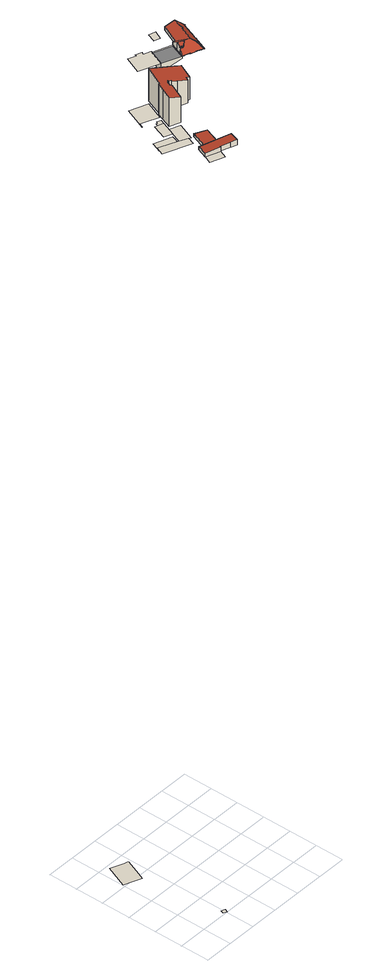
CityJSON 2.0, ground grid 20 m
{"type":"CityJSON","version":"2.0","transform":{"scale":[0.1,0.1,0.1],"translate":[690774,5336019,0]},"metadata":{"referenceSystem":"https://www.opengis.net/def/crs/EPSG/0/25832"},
"CityObjects":{
"building1":{"type":"Building","attributes":{"area_m2":55.53,"max_x":690797.88,"max_y":5336030,"min_x":690786.38,"min_y":5336021.5,"rf_extrusion_mode":"skip","rf_force_lod11":false,"rf_h_ground":563.95,"rf_h_pc_98p":0,"rf_h_roof_50p":0,"rf_h_roof_70p":0,"rf_h_roof_max":0,"rf_h_roof_min":0,"rf_is_glass_roof":false,"rf_nodata_frac":1,"rf_nodata_r":0,"rf_pc_select":"_HIGHEST_YET_INSUFFICIENT_COVERAGE","rf_pc_year":0,"rf_pointcloud_unusable":true,"rf_pt_density":0,"rf_roof_planes":0,"rf_roof_type":"no points","rf_success":true,"rf_t_run":0,"source_file":"690_5336.gml"},"geometry":[{"type":"MultiSurface","lod":"0","boundaries":[[[0,1,2,3]]]}]},
"building2":{"type":"Building","attributes":{"area_m2":118.25,"max_x":690795.81,"max_y":5336057,"min_x":690774.81,"min_y":5336044,"rf_extrusion_mode":"skip","rf_force_lod11":false,"rf_h_ground":563.31,"rf_h_pc_98p":0,"rf_h_roof_50p":0,"rf_h_roof_70p":0,"rf_h_roof_max":0,"rf_h_roof_min":0,"rf_is_glass_roof":false,"rf_nodata_frac":0.996,"rf_nodata_r":0,"rf_pc_select":"_HIGHEST_YET_INSUFFICIENT_COVERAGE","rf_pc_year":2026,"rf_pointcloud_unusable":true,"rf_pt_density":4,"rf_roof_planes":0,"rf_roof_type":"no points","rf_success":true,"rf_t_run":0,"source_file":"690_5336.gml"},"geometry":[{"type":"MultiSurface","lod":"0","boundaries":[[[4,5,6,7,8,9,10]]]}]},
"building3":{"type":"Building","attributes":{"area_m2":5.8,"max_x":690795.94,"max_y":5336022.5,"min_x":690792.81,"min_y":5336019,"rf_extrusion_mode":"skip","rf_force_lod11":false,"rf_h_pc_98p":0,"rf_is_glass_roof":false,"rf_nodata_frac":1,"rf_nodata_r":0,"rf_pc_select":"_HIGHEST_YET_INSUFFICIENT_COVERAGE","rf_pc_year":0,"rf_pointcloud_unusable":false,"rf_pt_density":0,"rf_roof_type":"unknown","rf_success":true,"rf_t_run":0,"source_file":"690_5336.gml"},"geometry":[{"type":"MultiSurface","lod":"0","boundaries":[[[11,12,13,14]]]}]},
"building4":{"type":"Building","attributes":{"area_m2":101.1,"max_x":690793.38,"max_y":5336063.5,"min_x":690778.38,"min_y":5336051.5,"rf_extrusion_mode":"skip","rf_force_lod11":false,"rf_h_ground":560.47,"rf_h_pc_98p":0,"rf_h_roof_50p":0,"rf_h_roof_70p":0,"rf_h_roof_max":0,"rf_h_roof_min":0,"rf_is_glass_roof":false,"rf_nodata_frac":1,"rf_nodata_r":0,"rf_pc_select":"_HIGHEST_YET_INSUFFICIENT_COVERAGE","rf_pc_year":0,"rf_pointcloud_unusable":true,"rf_pt_density":0,"rf_roof_planes":0,"rf_roof_type":"no points","rf_success":true,"rf_t_run":0,"source_file":"690_5336.gml"},"geometry":[{"type":"MultiSurface","lod":"0","boundaries":[[[15,16,17,18,19]]]}]},
"building5":{"type":"Building","attributes":{"area_m2":160.46,"max_x":690811.12,"max_y":5336037.5,"min_x":690788.38,"min_y":5336023,"rf_extrusion_mode":"standard","rf_force_lod11":false,"rf_h_ground":563.95,"rf_h_pc_98p":0,"rf_h_roof_50p":567.55,"rf_h_roof_70p":567.69,"rf_h_roof_max":567.85,"rf_h_roof_min":567.13,"rf_is_glass_roof":false,"rf_nodata_frac":0.824,"rf_nodata_r":0,"rf_pc_select":"_HIGHEST_YET_INSUFFICIENT_COVERAGE","rf_pc_year":2026,"rf_pointcloud_unusable":false,"rf_pt_density":38.41,"rf_ridgelines":0,"rf_rmse_lod22":1.08,"rf_roof_planes":4,"rf_roof_type":"slanted","rf_success":true,"rf_t_run":6,"rf_volume_lod22":505.88,"source_file":"690_5336.gml"},"children":["building5-1"]},
"building5-1":{"type":"BuildingPart","parents":["building5"],"geometry":[{"type":"Solid","lod":"2.2","boundaries":[[[[20,21,22,23,24,25,26]],[[27,21,20,28]],[[28,20,26,29]],[[29,26,25,30]],[[30,25,24,31]],[[31,24,23,32]],[[32,23,22,33]],[[33,22,21,27]],[[33,27,28,29,30,31,32]]]],"semantics":{"surfaces":[{"type":"GroundSurface"},{"type":"WallSurface","on_footprint_edge":true},{"type":"RoofSurface","rf_azimuth":338.87,"rf_h_roof_50p":567.07,"rf_h_roof_70p":567.39,"rf_h_roof_max":568.17,"rf_h_roof_min":565.97,"rf_slope":6.64}],"values":[[0,1,1,1,1,1,1,1,2]]}}]},
"building6":{"type":"Building","attributes":{"area_m2":212.73,"max_x":690792.81,"max_y":5336096.5,"min_x":690774.56,"min_y":5336076.5,"rf_extrusion_mode":"skip","rf_force_lod11":false,"rf_h_pc_98p":0,"rf_is_glass_roof":false,"rf_nodata_frac":1,"rf_nodata_r":0,"rf_pc_select":"_HIGHEST_YET_INSUFFICIENT_COVERAGE","rf_pc_year":0,"rf_pointcloud_unusable":false,"rf_pt_density":0,"rf_roof_type":"unknown","rf_success":true,"rf_t_run":0,"source_file":"690_5336.gml"},"geometry":[{"type":"MultiSurface","lod":"0","boundaries":[[[34,35,36,37,38,39,40,41]]]}]},
"building7":{"type":"Building","attributes":{"area_m2":65.28,"max_x":690797.19,"max_y":5336071,"min_x":690787.69,"min_y":5336059,"rf_extrusion_mode":"skip","rf_force_lod11":false,"rf_h_ground":562.75,"rf_h_pc_98p":0,"rf_h_roof_50p":0,"rf_h_roof_70p":0,"rf_h_roof_max":0,"rf_h_roof_min":0,"rf_is_glass_roof":false,"rf_nodata_frac":0.973,"rf_nodata_r":0,"rf_pc_select":"_HIGHEST_YET_INSUFFICIENT_COVERAGE","rf_pc_year":2026,"rf_pointcloud_unusable":true,"rf_pt_density":4,"rf_roof_planes":0,"rf_roof_type":"no points","rf_success":true,"rf_t_run":0,"source_file":"690_5336.gml"},"geometry":[{"type":"MultiSurface","lod":"0","boundaries":[[[42,43,44,45]]]}]},
"building8":{"type":"Building","attributes":{"area_m2":98.35,"max_x":690802.12,"max_y":5336063,"min_x":690790.44,"min_y":5336048.5,"rf_extrusion_mode":"skip","rf_force_lod11":false,"rf_h_ground":562.73,"rf_h_pc_98p":0,"rf_h_roof_50p":0,"rf_h_roof_70p":0,"rf_h_roof_max":0,"rf_h_roof_min":0,"rf_is_glass_roof":false,"rf_nodata_frac":0.901,"rf_nodata_r":0,"rf_pc_select":"_HIGHEST_YET_INSUFFICIENT_COVERAGE","rf_pc_year":2026,"rf_pointcloud_unusable":true,"rf_pt_density":17.33,"rf_roof_planes":0,"rf_roof_type":"no planes","rf_success":true,"rf_t_run":0,"source_file":"690_5336.gml"},"geometry":[{"type":"MultiSurface","lod":"0","boundaries":[[[46,47,48,49]]]}]},
"building9":{"type":"Building","attributes":{"area_m2":113.41,"max_x":690807.62,"max_y":5336048,"min_x":690794.75,"min_y":5336033,"rf_extrusion_mode":"standard","rf_force_lod11":false,"rf_h_ground":562.75,"rf_h_pc_98p":0,"rf_h_roof_50p":564.57,"rf_h_roof_70p":564.59,"rf_h_roof_max":564.65,"rf_h_roof_min":564.55,"rf_is_glass_roof":false,"rf_nodata_frac":0.907,"rf_nodata_r":0,"rf_pc_select":"_HIGHEST_YET_INSUFFICIENT_COVERAGE","rf_pc_year":2026,"rf_pointcloud_unusable":false,"rf_pt_density":11.14,"rf_ridgelines":0,"rf_rmse_lod22":0.0356,"rf_roof_planes":1,"rf_roof_type":"horizontal","rf_success":true,"rf_t_run":1,"rf_volume_lod22":230.68,"source_file":"690_5336.gml"},"children":["building9-1"]},
"building9-1":{"type":"BuildingPart","parents":["building9"],"geometry":[{"type":"Solid","lod":"2.2","boundaries":[[[[50,51,52,53]],[[54,52,51,55]],[[56,53,52,54]],[[57,50,53,56]],[[55,51,50,57]],[[55,57,56,54]]]],"semantics":{"surfaces":[{"type":"GroundSurface"},{"type":"WallSurface","on_footprint_edge":true},{"type":"RoofSurface","rf_azimuth":100,"rf_h_roof_50p":564.79,"rf_h_roof_70p":564.89,"rf_h_roof_max":565.12,"rf_h_roof_min":564.45,"rf_slope":3.43}],"values":[[0,1,1,1,1,2]]}}]},
"building10":{"type":"Building","attributes":{"area_m2":12.14,"max_x":690798.31,"max_y":5336073,"min_x":690793.38,"min_y":5336069,"rf_extrusion_mode":"skip","rf_force_lod11":false,"rf_h_ground":562.73,"rf_h_pc_98p":0,"rf_h_roof_50p":0,"rf_h_roof_70p":0,"rf_h_roof_max":0,"rf_h_roof_min":0,"rf_is_glass_roof":false,"rf_nodata_frac":1,"rf_nodata_r":0,"rf_pc_select":"_HIGHEST_YET_INSUFFICIENT_COVERAGE","rf_pc_year":0,"rf_pointcloud_unusable":true,"rf_pt_density":0,"rf_roof_planes":0,"rf_roof_type":"no points","rf_success":true,"rf_t_run":0,"source_file":"690_5336.gml"},"geometry":[{"type":"MultiSurface","lod":"0","boundaries":[[[58,59,60,61,62,63]]]}]},
"building11":{"type":"Building","attributes":{"area_m2":177.84,"max_x":690805,"max_y":5336092,"min_x":690786.44,"min_y":5336074.5,"rf_extrusion_mode":"skip","rf_force_lod11":false,"rf_h_ground":562.75,"rf_h_pc_98p":0,"rf_h_roof_50p":0,"rf_h_roof_70p":0,"rf_h_roof_max":0,"rf_h_roof_min":0,"rf_is_glass_roof":false,"rf_nodata_frac":0.996,"rf_nodata_r":0,"rf_pc_select":"_HIGHEST_YET_INSUFFICIENT_COVERAGE","rf_pc_year":2026,"rf_pointcloud_unusable":true,"rf_pt_density":4,"rf_roof_planes":0,"rf_roof_type":"no points","rf_success":true,"rf_t_run":0,"source_file":"690_5336.gml"},"geometry":[{"type":"MultiSurface","lod":"0","boundaries":[[[64,65,66,67,68,69,70,71]]]}]},
"building12":{"type":"Building","attributes":{"area_m2":359.8,"max_x":690824.88,"max_y":5336087.5,"min_x":690795,"min_y":5336060.5,"rf_extrusion_mode":"standard","rf_force_lod11":false,"rf_h_ground":565.21,"rf_h_pc_98p":0,"rf_h_roof_50p":0,"rf_h_roof_70p":0,"rf_h_roof_max":0,"rf_h_roof_min":0,"rf_is_glass_roof":false,"rf_nodata_frac":0.919,"rf_nodata_r":0,"rf_pc_select":"_HIGHEST_YET_INSUFFICIENT_COVERAGE","rf_pc_year":2026,"rf_pointcloud_unusable":false,"rf_pt_density":15.28,"rf_ridgelines":0,"rf_rmse_lod22":9.02,"rf_roof_planes":1,"rf_roof_type":"slanted","rf_success":true,"rf_t_run":3,"rf_volume_lod22":7427.39,"source_file":"690_5336.gml"},"children":["building12-1"]},
"building12-1":{"type":"BuildingPart","parents":["building12"],"geometry":[{"type":"Solid","lod":"2.2","boundaries":[[[[72,73,74,75,76,77,78,79,80,81,82,83,84,85,86,87,88,89,90,91,92,93,94,95,96]],[[97,80,79,98]],[[99,81,80,97]],[[100,88,87,101]],[[102,89,88,100]],[[103,85,84,104]],[[105,86,85,103]],[[101,87,86,105]],[[106,83,82,107]],[[107,82,81,99]],[[108,73,72,109]],[[104,84,83,106]],[[110,76,75,111]],[[109,72,96,112]],[[98,79,78,113]],[[114,77,76,110]],[[113,78,77,114]],[[111,75,74,115]],[[115,74,73,108]],[[112,96,95,116]],[[116,95,94,117]],[[117,94,93,118]],[[118,93,92,119]],[[120,90,89,102]],[[121,91,90,120]],[[119,92,91,121]],[[119,121,120,102,100,101,105,103,104,106,107,99,97,98,113,114,110,111,115,108,109,112,116,117,118]]]],"semantics":{"surfaces":[{"type":"GroundSurface"},{"type":"WallSurface","on_footprint_edge":true},{"type":"RoofSurface","rf_azimuth":135.83,"rf_h_roof_50p":585.99,"rf_h_roof_70p":586.85,"rf_h_roof_max":589.51,"rf_h_roof_min":582.24,"rf_slope":17.05}],"values":[[0,1,1,1,1,1,1,1,1,1,1,1,1,1,1,1,1,1,1,1,1,1,1,1,1,1,2]]}}]},
"building13":{"type":"Building","attributes":{"area_m2":195.93,"max_x":690828.19,"max_y":5336111,"min_x":690809.56,"min_y":5336094,"rf_extrusion_mode":"skip","rf_force_lod11":false,"rf_h_ground":577.87,"rf_h_pc_98p":0,"rf_h_roof_50p":0,"rf_h_roof_70p":0,"rf_h_roof_max":0,"rf_h_roof_min":0,"rf_is_glass_roof":false,"rf_nodata_frac":0.971,"rf_nodata_r":0,"rf_pc_select":"_HIGHEST_YET_INSUFFICIENT_COVERAGE","rf_pc_year":2026,"rf_pointcloud_unusable":true,"rf_pt_density":4,"rf_roof_planes":0,"rf_roof_type":"no points","rf_success":true,"rf_t_run":0,"source_file":"690_5336.gml"},"geometry":[{"type":"MultiSurface","lod":"0","boundaries":[[[122,123,124,125,126,127,128,129]]]}]},
"building14":{"type":"Building","attributes":{"area_m2":160.98,"max_x":690840.81,"max_y":5336104.5,"min_x":690823.75,"min_y":5336088.5,"rf_extrusion_mode":"standard","rf_force_lod11":false,"rf_h_ground":577.87,"rf_h_pc_98p":0,"rf_h_roof_50p":0,"rf_h_roof_70p":0,"rf_h_roof_max":0,"rf_h_roof_min":0,"rf_is_glass_roof":false,"rf_nodata_frac":0.907,"rf_nodata_r":0,"rf_pc_select":"_HIGHEST_YET_INSUFFICIENT_COVERAGE","rf_pc_year":2026,"rf_pointcloud_unusable":false,"rf_pt_density":36.8,"rf_ridgelines":0,"rf_rmse_lod22":2.38,"rf_roof_planes":3,"rf_roof_type":"slanted","rf_success":true,"rf_t_run":2,"rf_volume_lod22":-633.09,"source_file":"690_5336.gml"},"children":["building14-1"]},
"building14-1":{"type":"BuildingPart","parents":["building14"],"geometry":[{"type":"Solid","lod":"2.2","boundaries":[[[[130,131,129,132]],[[129,133,134,132]],[[132,134,135,130]],[[131,136,133,129]],[[130,135,136,131]],[[134,133,136,135]]]],"semantics":{"surfaces":[{"type":"GroundSurface"},{"type":"WallSurface","on_footprint_edge":true},{"type":"RoofSurface","rf_azimuth":292.44,"rf_h_roof_50p":573.91,"rf_h_roof_70p":574.89,"rf_h_roof_max":576.39,"rf_h_roof_min":571.42,"rf_slope":18.95}],"values":[[0,1,1,1,1,2]]}}]},
"building15":{"type":"Building","attributes":{"area_m2":28.83,"max_x":690843.75,"max_y":5336116,"min_x":690836.75,"min_y":5336109,"rf_extrusion_mode":"skip","rf_force_lod11":false,"rf_h_ground":577.93,"rf_h_pc_98p":0,"rf_h_roof_50p":0,"rf_h_roof_70p":0,"rf_h_roof_max":0,"rf_h_roof_min":0,"rf_is_glass_roof":false,"rf_nodata_frac":0.912,"rf_nodata_r":0,"rf_pc_select":"_HIGHEST_YET_INSUFFICIENT_COVERAGE","rf_pc_year":2026,"rf_pointcloud_unusable":true,"rf_pt_density":5.2,"rf_roof_planes":0,"rf_roof_type":"no points","rf_success":true,"rf_t_run":0,"source_file":"690_5336.gml"},"geometry":[{"type":"MultiSurface","lod":"0","boundaries":[[[137,138,139,140,141,142]]]}]},
"building16":{"type":"Building","attributes":{"area_m2":337.88,"max_x":690859.69,"max_y":5336112,"min_x":690836.62,"min_y":5336083,"rf_extrusion_mode":"standard","rf_force_lod11":false,"rf_h_ground":577.87,"rf_h_pc_98p":0,"rf_h_roof_50p":581.77,"rf_h_roof_70p":582.57,"rf_h_roof_max":583.53,"rf_h_roof_min":578.27,"rf_h_roof_ridge":583.57,"rf_is_glass_roof":false,"rf_nodata_frac":0.00592,"rf_nodata_r":0,"rf_pc_select":"PREFERRED_AND_LATEST","rf_pc_year":2026,"rf_pointcloud_unusable":false,"rf_pt_density":1307.8,"rf_ridgelines":16,"rf_rmse_lod22":1.02,"rf_roof_planes":48,"rf_roof_type":"slanted","rf_success":true,"rf_t_run":247,"rf_volume_lod22":1157.24,"source_file":"690_5336.gml"},"children":["building16-1"]},
"building16-1":{"type":"BuildingPart","parents":["building16"],"geometry":[{"type":"MultiSurface","lod":"2.2","boundaries":[[[143,144,145,146,147,148,149,150,151,152,153,154,155,156,157,158,159,160,130,161,162,163,164,165,166,167,168,169]],[[170,156,155,171]],[[172,166,173]],[[166,172,174,167]],[[165,164,175]],[[175,164,163,176]],[[154,153,177]],[[177,153,152,178]],[[179,161,130,180]],[[181,162,161,179]],[[157,182,183,158]],[[182,157,184]],[[156,170,184]],[[185,159,186]],[[158,183,186]],[[187,188,189,190]],[[190,189,191,192]],[[193,160,159,185,194]],[[180,130,160,193,195]],[[171,155,154]],[[196,197,149,148]],[[198,150,149,197]],[[178,152,151,199]],[[147,146,200]],[[199,151,150,198]],[[201,202,203]],[[204,145,144,205]],[[200,146,145,204]],[[206,207,208]],[[197,196,208]],[[207,206,209,210]],[[195,193,211]],[[212,143,169,213]],[[213,169,168,214]],[[167,174,215]],[[214,168,215]],[[216,217,218,219]],[[220,221,222]],[[221,220,223]],[[194,185,188,187]],[[176,163,162,181]],[[224,225,226]],[[210,209,227]],[[228,224,227]],[[202,201,225,224,228]],[[211,217,216]],[[192,191,218,217]],[[205,144,143,212]],[[192,217,211,193,194,187,190]],[[203,222,221,223,175,176,181,201]],[[211,216,219,226,225,201,181,179,180,195]],[[218,191,189,188,185,186,183,182,184,170,171,154,177,178,199,198,197,208,207,210,227,224,226,219]],[[205,212,213,214,215,174,172,173,165,175,223,220,222,203,202,228,227,209,206,208,196,148,147,200,204]]],"semantics":{"surfaces":[{"type":"GroundSurface"},{"type":"WallSurface","on_footprint_edge":true},{"type":"WallSurface","on_footprint_edge":false},{"type":"RoofSurface","rf_azimuth":201.84,"rf_h_roof_50p":583.05,"rf_h_roof_70p":583.25,"rf_h_roof_max":583.66,"rf_h_roof_min":582.33,"rf_slope":23.25},{"type":"RoofSurface","rf_azimuth":291.14,"rf_h_roof_50p":581.99,"rf_h_roof_70p":582.64,"rf_h_roof_max":583.8,"rf_h_roof_min":580.1,"rf_slope":25.06},{"type":"RoofSurface","rf_azimuth":24.24,"rf_h_roof_50p":582.25,"rf_h_roof_70p":582.78,"rf_h_roof_max":583.8,"rf_h_roof_min":580.13,"rf_slope":30.82},{"type":"RoofSurface","rf_azimuth":203.15,"rf_h_roof_50p":580.33,"rf_h_roof_70p":581.36,"rf_h_roof_max":583.76,"rf_h_roof_min":578.04,"rf_slope":41.12},{"type":"RoofSurface","rf_azimuth":111.4,"rf_h_roof_50p":580.78,"rf_h_roof_70p":581.93,"rf_h_roof_max":583.8,"rf_h_roof_min":577.63,"rf_slope":42.15}],"values":[0,1,1,1,1,1,1,1,1,1,1,1,1,1,1,2,2,1,1,1,1,1,1,1,1,2,1,1,2,2,2,2,1,1,1,1,2,2,2,2,1,2,2,2,2,2,2,1,3,4,5,6,7]}}]}
},
"vertices":[
[220,24,5640],[238,76,5640],[144,110,5640],[124,59,5640],
[8,324,5633],[199,251,5633],[218,301,5633],[164,323,5633],[165,325,5633],[44,376,5633],[31,382,5633],
[220,24,0],[196,33,0],[188,11,0],[211,2,0],
[44,376,5605],[165,325,5605],[194,400,5605],[72,445,5605],[55,405,5605],
[144,111,5640],[173,185,5640],[371,108,5640],[345,41,5640],[302,57,5640],[241,81,5640],[239,76,5640],[173,185,5660],[144,111,5666],[239,76,5674],[241,81,5674],[302,57,5679],[345,41,5683],[371,108,5676],
[6,619,0],[78,592,0],[124,575,0],[143,619,0],[188,730,0],[183,732,0],[163,740,0],[71,775,0],
[137,421,5628],[194,400,5628],[232,501,5628],[175,522,5628],
[235,294,5627],[281,415,5627],[210,442,5627],[164,323,5627],
[208,171,5628],[254,291,5628],[336,259,5628],[291,139,5628],[336,259,5644],[254,291,5650],[291,139,5646],[208,171,5651],
[194,515,5627],[232,501,5627],[243,532,5627],[215,542,5627],[211,531,5627],[201,534,5627],
[259,557,5628],[310,683,5628],[188,730,5628],[143,619,5628],[124,575,5628],[126,574,5628],[139,604,5628],[165,594,5628],
[315,543,5652],[306,519,5652],[316,515,5652],[318,511,5652],[281,415,5652],[210,443,5652],[236,512,5652],[253,559,5652],[259,557,5652],[310,683,5652],[352,667,5652],[352,666,5652],[395,649,5652],[396,650,5652],[401,647,5652],[423,638,5652],[509,605,5652],[471,509,5652],[449,517,5652],[440,496,5652],[376,522,5652],[344,535,5652],[347,541,5652],[330,548,5652],[327,553,5652],[259,557,5878],[253,559,5879],[310,683,5895],[509,605,5835],[423,638,5861],[471,509,5822],[396,650,5869],[395,649,5869],[401,647,5867],[352,666,5882],[352,667,5882],[306,519,5860],[315,543,5863],[281,415,5842],[318,511,5855],[327,553,5862],[236,512,5873],[210,443,5863],[316,515,5856],[330,548,5861],[347,541,5856],[344,535,5855],[376,522,5845],[449,517,5828],[440,496,5826],
[542,862,5779],[494,880,5779],[501,896,5779],[461,912,5779],[457,900,5779],[403,921,5779],[355,803,5779],[497,748,5779],
[668,806,5779],[539,856,5779],[627,697,5779],[497,748,5716],[627,697,5764],[668,806,5763],[539,856,5715],
[666,899,5779],[698,958,5779],[651,971,5779],[628,915,5779],[627,913,5779],[658,902,5779],
[816,788,5779],[799,745,5779],[801,745,5779],[766,657,5779],[770,655,5779],[764,642,5779],[759,643,5779],[742,649,5779],[742,651,5779],[714,664,5779],[713,661,5779],[674,676,5779],[675,679,5779],[639,693,5779],[637,690,5779],[626,695,5779],[638,724,5779],[650,757,5779],[685,799,5779],[686,802,5779],[743,929,5779],[800,901,5779],[855,875,5779],[857,874,5779],[855,869,5779],[847,872,5779],[814,789,5779],[639,693,5781],[675,679,5782],[857,874,5778],[856,874,5779],[855,869,5778],[800,901,5835],[743,929,5805],[713,661,5781],[714,664,5783],[685,799,5804],[668,806,5804],[686,802,5802],[637,690,5778],[626,695,5778],[638,691,5779],[638,724,5805],[627,695,5779],[653,726,5824],[653,726,5812],[658,720,5809],[658,720,5822],[668,721,5814],[668,721,5824],[650,757,5835],[638,724,5821],[650,757,5836],[759,643,5784],[759,643,5782],[742,649,5781],[742,651,5782],[766,657,5782],[728,727,5833],[728,727,5838],[736,738,5835],[801,745,5782],[799,745,5784],[746,694,5812],[746,694,5819],[757,652,5789],[730,722,5834],[730,722,5836],[681,743,5835],[816,788,5784],[814,789,5786],[847,872,5786],[854,869,5779],[687,735,5838],[687,735,5833],[687,735,5832],[691,738,5835],[775,819,5829],[775,819,5838],[767,818,5835],[781,852,5835],[726,724,5836],[726,724,5835],[725,724,5835],[729,723,5836],[726,724,5839]
]}
